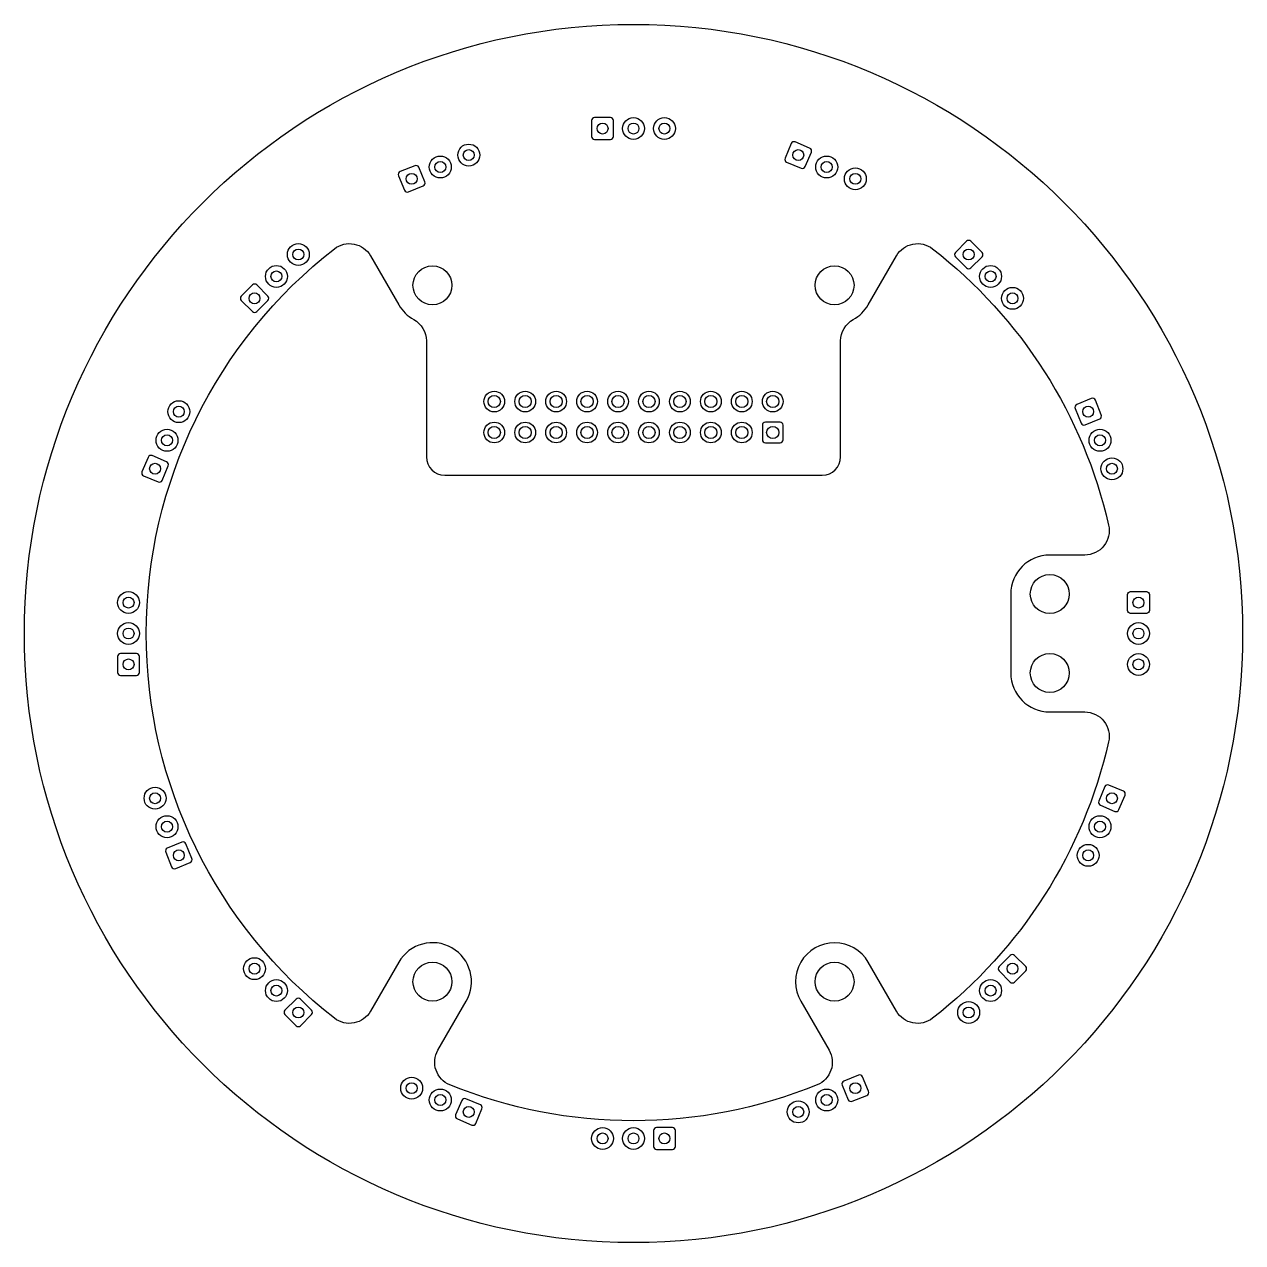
# Model space of a CAD drawing. Header units: millimetres. Extents: x -50 to 50, y -50 to 50.
import ezdxf

# ---------------------------------------------------------------- set-up
doc = ezdxf.new("R2010")
doc.units = ezdxf.units.MM
doc.layers.get('0').update_dxf_attribs({"linetype": 'CONTINUOUS'})

msp = doc.modelspace()

# ---------------------------------------------------------------- linework, layer by layer
for points in [[(-1.89, 40.55, 0.41421), (-1.64, 40.8), (-1.64, 42.1, 0.41421), (-1.89, 42.35), (-3.19, 42.35, 0.41421), (-3.44, 42.1), (-3.44, 40.8, 0.41421), (-3.19, 40.55)], [(13.77, 38.19, 0.41421), (14.1, 38.32), (14.6, 39.52, 0.41421), (14.46, 39.85), (13.26, 40.35, 0.41421), (12.93, 40.21), (12.44, 39.01, 0.41421), (12.57, 38.68)], [(-17.26, 36.74, 0.41421), (-17.13, 37.07), (-17.63, 38.27, 0.41421), (-17.95, 38.4), (-19.15, 37.91, 0.41421), (-19.29, 37.58), (-18.79, 36.38, 0.41421), (-18.46, 36.24)], [(27.34, 30.01, 0.41421), (27.69, 30.01), (28.61, 30.93, 0.41421), (28.61, 31.28), (27.69, 32.2, 0.41421), (27.34, 32.2), (26.42, 31.28, 0.41421), (26.42, 30.93)], [(-17, 14.5, 0.41421), (-15.5, 13), (15.5, 13, 0.41421), (17, 14.5), (17, 24.02, -0.27387), (18.04, 25.77, 0.13727), (19.27, 26.98), (21.59, 31, -0.45502), (24.55, 31.58, -0.17316), (39, 8.89, -0.48148), (37.05, 6.44), (34.17, 6.44, 0.41421), (30.97, 3.24), (30.97, -3.24, 0.41421), (34.17, -6.44), (37.05, -6.44, -0.48148), (39, -8.89, -0.17316), (24.55, -31.58, -0.45502), (21.59, -31), (19.27, -26.98, 1), (13.73, -30.18), (16.05, -34.2, -0.45502), (15.07, -37.05, -0.1956), (-15.07, -37.05, -0.45502), (-16.05, -34.2), (-13.73, -30.18, 1), (-19.27, -26.98), (-21.59, -31, -0.45502), (-24.55, -31.58, -0.48919), (-24.55, 31.58, -0.45502), (-21.59, 31), (-19.27, 26.98, 0.13727), (-18.04, 25.77, -0.27387), (-17, 24.02)], [(-30.01, 27.34, 0.41421), (-30.01, 27.69), (-30.93, 28.61, 0.41421), (-31.28, 28.61), (-32.2, 27.69, 0.41421), (-32.2, 27.34), (-31.28, 26.42, 0.41421), (-30.93, 26.42)], [(36.74, 17.26, 0.41421), (37.07, 17.13), (38.27, 17.63, 0.41421), (38.4, 17.95), (37.91, 19.15, 0.41421), (37.58, 19.29), (36.38, 18.79, 0.41421), (36.24, 18.46)], [(12.28, 15.9), (12.28, 17.1, 0.41421), (12.03, 17.35), (10.83, 17.35, 0.41421), (10.58, 17.1), (10.58, 15.9, 0.41421), (10.83, 15.65), (12.03, 15.65, 0.41421)], [(-38.19, 13.77, 0.41421), (-38.32, 14.1), (-39.52, 14.6, 0.41421), (-39.85, 14.46), (-40.35, 13.26, 0.41421), (-40.21, 12.93), (-39.01, 12.44, 0.41421), (-38.68, 12.57)], [(40.55, 1.89), (40.55, 3.19, -0.41421), (40.8, 3.44), (42.1, 3.44, -0.41421), (42.35, 3.19), (42.35, 1.89, -0.41421), (42.1, 1.64), (40.8, 1.64, -0.41421)], [(-40.55, -1.89, 0.41421), (-40.8, -1.64), (-42.1, -1.64, 0.41421), (-42.35, -1.89), (-42.35, -3.19, 0.41421), (-42.1, -3.44), (-40.8, -3.44, 0.41421), (-40.55, -3.19)], [(38.19, -13.77, 0.41421), (38.32, -14.1), (39.52, -14.6, 0.41421), (39.85, -14.46), (40.35, -13.26, 0.41421), (40.21, -12.93), (39.01, -12.44, 0.41421), (38.68, -12.57)], [(-36.74, -17.26, 0.41421), (-37.07, -17.13), (-38.27, -17.63, 0.41421), (-38.4, -17.95), (-37.91, -19.15, 0.41421), (-37.58, -19.29), (-36.38, -18.79, 0.41421), (-36.24, -18.46)], [(30.01, -27.34, 0.41421), (30.01, -27.69), (30.93, -28.61, 0.41421), (31.28, -28.61), (32.2, -27.69, 0.41421), (32.2, -27.34), (31.28, -26.42, 0.41421), (30.93, -26.42)], [(-27.34, -30.01, 0.41421), (-27.69, -30.01), (-28.61, -30.93, 0.41421), (-28.61, -31.28), (-27.69, -32.2, 0.41421), (-27.34, -32.2), (-26.42, -31.28, 0.41421), (-26.42, -30.93)], [(17.26, -36.74, 0.41421), (17.13, -37.07), (17.63, -38.27, 0.41421), (17.95, -38.4), (19.15, -37.91, 0.41421), (19.29, -37.58), (18.79, -36.38, 0.41421), (18.46, -36.24)], [(-13.77, -38.19, 0.41421), (-14.1, -38.32), (-14.6, -39.52, 0.41421), (-14.46, -39.85), (-13.26, -40.35, 0.41421), (-12.93, -40.21), (-12.44, -39.01, 0.41421), (-12.57, -38.68)], [(1.89, -40.55, 0.41421), (1.64, -40.8), (1.64, -42.1, 0.41421), (1.89, -42.35), (3.19, -42.35, 0.41421), (3.44, -42.1), (3.44, -40.8, 0.41421), (3.19, -40.55)]]:
    msp.add_lwpolyline(points, format="xyb", close=True)
for centre, radius in [((0, 0), 50), ((0, 41.45), 0.9), ((2.54, 41.45), 0.9), ((-2.54, 41.45), 0.45), ((0, 41.45), 0.45), ((2.54, 41.45), 0.45), ((-13.52, 39.27), 0.9), ((-15.86, 38.29), 0.9), ((-13.52, 39.27), 0.45), ((13.52, 39.27), 0.45), ((15.86, 38.29), 0.9), ((-15.86, 38.29), 0.45), ((15.86, 38.29), 0.45), ((18.21, 37.32), 0.9), ((-18.21, 37.32), 0.45), ((18.21, 37.32), 0.45), ((-27.51, 31.11), 0.9), ((-27.51, 31.11), 0.45), ((27.51, 31.11), 0.45), ((-29.31, 29.31), 0.9), ((-16.5, 28.58), 1.6), ((16.5, 28.58), 1.6), ((29.31, 29.31), 0.9), ((-29.31, 29.31), 0.45), ((29.31, 29.31), 0.45), ((31.11, 27.51), 0.9), ((-31.11, 27.51), 0.45), ((31.11, 27.51), 0.45), ((-37.32, 18.21), 0.9), ((-11.43, 19.04), 0.85), ((-11.43, 19.04), 0.5), ((-8.89, 19.04), 0.85), ((-8.89, 19.04), 0.5), ((-6.35, 19.04), 0.85), ((-6.35, 19.04), 0.5), ((-3.81, 19.04), 0.85), ((-3.81, 19.04), 0.5), ((-1.27, 19.04), 0.85), ((-1.27, 19.04), 0.5), ((1.27, 19.04), 0.85), ((1.27, 19.04), 0.5), ((3.81, 19.04), 0.85), ((3.81, 19.04), 0.5), ((6.35, 19.04), 0.85), ((6.35, 19.04), 0.5), ((8.89, 19.04), 0.85), ((8.89, 19.04), 0.5), ((11.43, 19.04), 0.85), ((11.43, 19.04), 0.5), ((-37.32, 18.21), 0.45), ((37.32, 18.21), 0.45), ((-11.43, 16.5), 0.85), ((-11.43, 16.5), 0.5), ((-8.89, 16.5), 0.85), ((-8.89, 16.5), 0.5), ((-6.35, 16.5), 0.85), ((-6.35, 16.5), 0.5), ((-3.81, 16.5), 0.85), ((-3.81, 16.5), 0.5), ((-1.27, 16.5), 0.85), ((-1.27, 16.5), 0.5), ((1.27, 16.5), 0.85), ((1.27, 16.5), 0.5), ((3.81, 16.5), 0.85), ((3.81, 16.5), 0.5), ((6.35, 16.5), 0.85), ((6.35, 16.5), 0.5), ((8.89, 16.5), 0.85), ((8.89, 16.5), 0.5), ((11.43, 16.5), 0.5), ((-38.29, 15.86), 0.9), ((-38.29, 15.86), 0.45), ((38.29, 15.86), 0.9), ((38.29, 15.86), 0.45), ((39.27, 13.52), 0.9), ((-39.27, 13.52), 0.45), ((39.27, 13.52), 0.45), ((34.17, 3.24), 1.6), ((-41.45, 2.54), 0.9), ((-41.45, 2.54), 0.45), ((41.45, 2.54), 0.45), ((-41.45, 0), 0.9), ((-41.45, 0), 0.45), ((41.45, 0), 0.9), ((41.45, 0), 0.45), ((34.17, -3.24), 1.6), ((41.45, -2.54), 0.9), ((-41.45, -2.54), 0.45), ((41.45, -2.54), 0.45), ((-39.27, -13.52), 0.9), ((-39.27, -13.52), 0.45), ((39.27, -13.52), 0.45), ((-38.29, -15.86), 0.9), ((38.29, -15.86), 0.9), ((-38.29, -15.86), 0.45), ((38.29, -15.86), 0.45), ((-37.32, -18.21), 0.45), ((37.32, -18.21), 0.9), ((37.32, -18.21), 0.45), ((-31.11, -27.51), 0.9), ((-16.5, -28.58), 1.6), ((16.5, -28.58), 1.6), ((-31.11, -27.51), 0.45), ((31.11, -27.51), 0.45), ((-29.31, -29.31), 0.9), ((-29.31, -29.31), 0.45), ((29.31, -29.31), 0.9), ((29.31, -29.31), 0.45), ((-27.51, -31.11), 0.45), ((27.51, -31.11), 0.9), ((27.51, -31.11), 0.45), ((-18.21, -37.32), 0.9), ((-18.21, -37.32), 0.45), ((18.21, -37.32), 0.45), ((-15.86, -38.29), 0.9), ((-15.86, -38.29), 0.45), ((15.86, -38.29), 0.9), ((15.86, -38.29), 0.45), ((-13.52, -39.27), 0.45), ((13.52, -39.27), 0.9), ((13.52, -39.27), 0.45), ((-2.54, -41.45), 0.9), ((0, -41.45), 0.9), ((-2.54, -41.45), 0.45), ((0, -41.45), 0.45), ((2.54, -41.45), 0.45)]:
    msp.add_circle(centre, radius)

doc.saveas('drawing.dxf')
